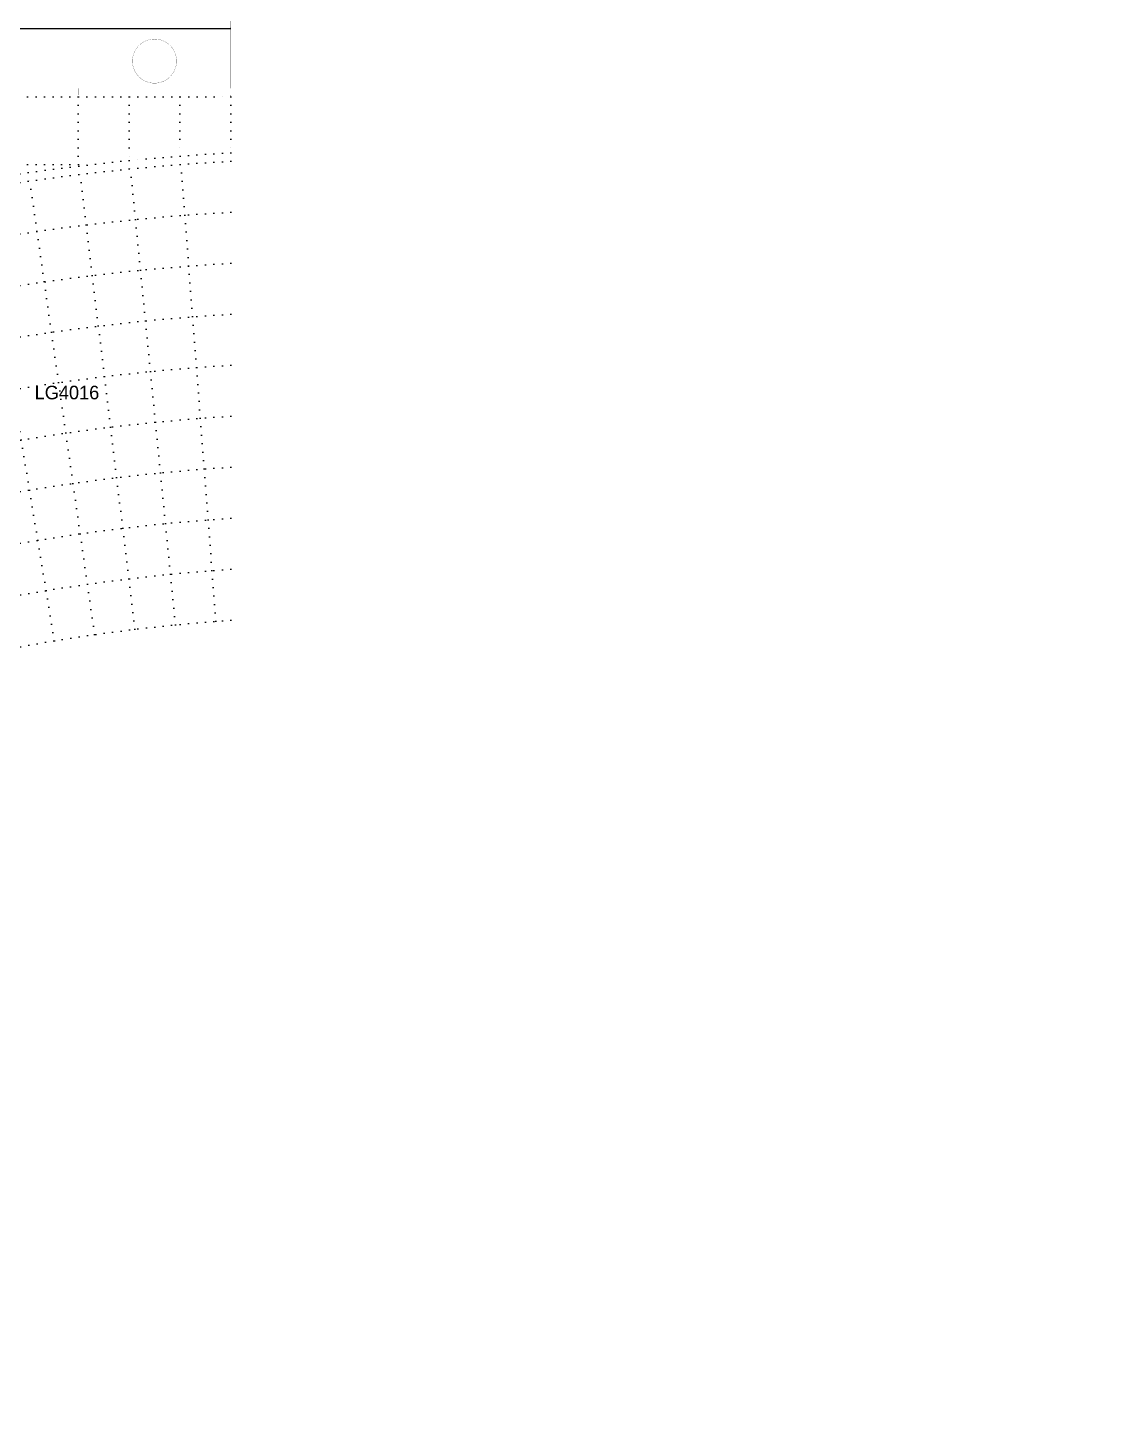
# Model space of a CAD drawing. Extents: x -163002 to 22103, y -98847 to 51643.
# Drawn here: x -9729 to 22103, y -57472 to -16224 of the extents above; entities that cross this region are included whole.
import ezdxf

# ---------------------------------------------------------------- set-up
doc = ezdxf.new("R2010")
doc.units = 0
doc.header["$LTSCALE"] = 1000
doc.header["$MEASUREMENT"] = 0
doc.linetypes.add('s3108a$0$DASHDOT', pattern=[1, 0.5, -0.25, 0, -0.25])
doc.linetypes.add('s4108a$0$DOT', pattern=[0.25, 0, -0.25])
doc.layers.get('0').update_dxf_attribs({"linetype": 'CONTINUOUS'})
for name, color, linetype in [('s3108a$0$20', 7, 'CONTINUOUS'), ('s3108a$0$23', 7, 'CONTINUOUS'), ('s3108a$0$5', 7, 'CONTINUOUS'), ('s3108a$0$6', 7, 'CONTINUOUS'), ('s3108a$0$9', 7, 'CONTINUOUS'), ('s4108a$0$4', 7, 'CONTINUOUS'), ('s4108a$0$6', 7, 'CONTINUOUS'), ('s4108a$0$9', 7, 'CONTINUOUS'), ('s4108a$0$ROOM-NO', 4, 'CONTINUOUS')]:
    doc.layers.add(name, color=color, linetype=linetype)
doc.styles.add('s4108a$0$STANDARD', font='txt')

# ---------------------------------------------------------------- blocks, each defined once
blk = doc.blocks.new('s3108a')
at = {"layer": 's3108a$0$20', "color": 14, "linetype": 'Continuous', "const_width": 5}
blk.add_lwpolyline([(-3749.9, -17999.9), (-8249.9, -17999.9), (-8249.9, -18199.9), (-3749.9, -18199.9), (-3749.9, -18249.9)], dxfattribs=at)
at = {"layer": 's3108a$0$23', "color": 2}
blk.add_lwpolyline([(-3749.9, -16249.9), (-17049.9, -16249.9), (-17049.9, 5850.1)], dxfattribs=at)
at = {"layer": 's3108a$0$5', "color": 2, "linetype": 's3108a$0$DASHDOT'}
blk.add_line((-17049.9, 5850.1), (-3749.9, -16249.9), dxfattribs=at)
at = {"layer": 's3108a$0$6', "color": 14, "linetype": 'Continuous', "const_width": 5}
blk.add_lwpolyline([(-5349.9, -17199.9, 1), (-6649.9, -17199.9, 1)], format="xyb", close=True, dxfattribs=at)
at = {"layer": 's3108a$0$9', "color": 14, "linetype": 'Continuous', "const_width": 5}
for points in [[(19300.1, 48050.1), (19300.1, 39050.1), (22100.1, 39050.1), (22100.1, 31500.1), (11550.1, 31500.1), (11550.1, 19350.1), (10474.4, 19350.1), (-3449.9, 5425.7), (-3449.9, -18249.9)], [(-3749.9, 5850.1), (-3749.9, -17999.9)]]:
    blk.add_lwpolyline(points, dxfattribs=at)
blk = doc.blocks.new('s4108a')
at = {"layer": 's4108a$0$4', "linetype": 's4108a$0$DOT'}
for p, q in [((-30000, -18250), (-3750, -18250)), ((-8250, -18250), (-8250, -20292)), ((-6750, -18250), (-6750, -20127)), ((-5250, -18250), (-5250, -19996)), ((-3750, -18250), (-3750, -19897)), ((-5386, -33810), (-6734, -20126)), ((-4192, -33705), (-5241, -19995)), ((-30000, -20250), (-7894, -20250)), ((-7767, -34096), (-9710, -20485)), ((-6578, -33940), (-8224, -20289)), ((-8952, -34279), (-11192, -20713))]:
    blk.add_line(p, q, dxfattribs=at)
for radius, start, end in [(68705, 93.12883, 148.12499), (68455, 93.14026, 148.125), (66955, 93.21069, 148.12497), (65455, 93.28434, 147.27129), (63955, 93.36146, 145.62494), (62455, 93.44229, 145.62494), (60955, 93.52711, 145.62494), (60955, 93.52711, 95.13789), (59455, 93.61621, 145.62494), (59455, 93.61621, 95.26788), (57955, 93.70994, 145.62494), (57955, 93.70994, 95.40462), (56455, 93.8086, 145.6249), (54955, 93.9128, 145.6249)]:
    blk.add_arc((0, -88500), radius, start, end, dxfattribs=at)
at = {"layer": 's4108a$0$6', "color": 14, "linetype": 'Continuous', "const_width": 0.005}
for points in [[(-5151, -21052, 1), (-6651, -21052, 1)], [(-4105, -33007, 1), (-5605, -33007, 1)]]:
    blk.add_lwpolyline(points, format="xyb", close=True, dxfattribs=at)
at = {"layer": 's4108a$0$9', "color": 12, "linetype": 'Continuous', "const_width": 0.005}
for points in [[(-3750, -18250), (-3750, -33673)], [(-3450, -18250), (-3450, -33954)]]:
    blk.add_lwpolyline(points, dxfattribs=at)
blk.add_lwpolyline([(-3750, -33673, 0.051376), (-14849, -35589, 0.051376)], format="xyb", dxfattribs=at)
at = {"layer": 's4108a$0$9', "color": 14, "linetype": 'Continuous', "const_width": 0.005}
blk.add_lwpolyline([(-3450, -33954, 0.090581), (-22510, -38696, 0.090581)], format="xyb", dxfattribs=at)
at = {"layer": 's4108a$0$ROOM-NO', "style": 's4108a$0$STANDARD'}
blk.add_text('LG4016', height=400, dxfattribs=at).set_placement((-9532, -27164))

msp = doc.modelspace()

# ---------------------------------------------------------------- block references
for name in ['s3108a', 's4108a']:
    msp.add_blockref(name, (0, 0))

doc.saveas('drawing.dxf')
